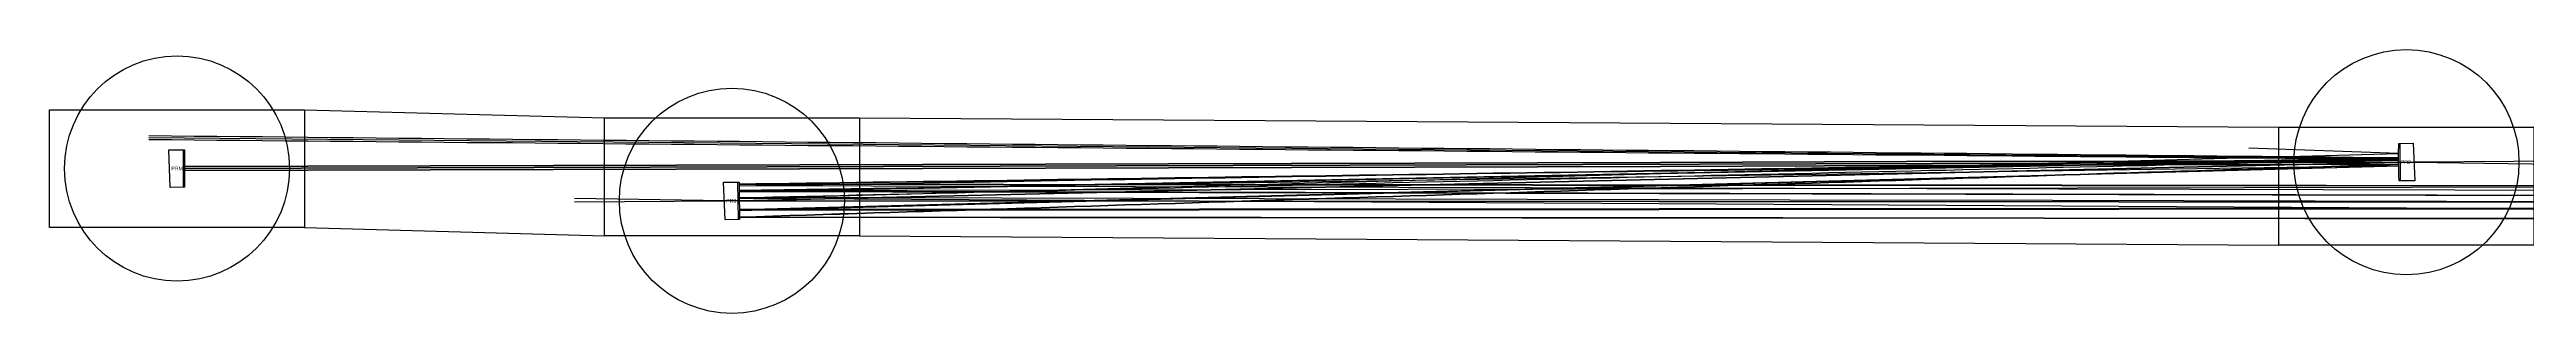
# Model space of a CAD drawing. Header units: millimetres. Extents: x -20362 to 3026657, y -20226 to 3023372.
# Drawn here: x -20362 to -3848, y -738 to 1019 of the extents above; entities that cross this region are included whole.
import ezdxf

# ---------------------------------------------------------------- set-up
doc = ezdxf.new("R2010")
doc.units = ezdxf.units.MM
for name, color, linetype in [('main_beam', 1, 'Continuous'), ('main_beam_width', 6, 'Continuous'), ('Mirrors', 255, 'Continuous'), ('poxpoy_beam', 5, 'Continuous'), ('poxpoy_beam_width', 4, 'Continuous'), ('stray_beam', 3, 'Continuous'), ('text', 255, 'Continuous'), ('Vacuum', 255, 'Continuous')]:
    doc.layers.add(name, color=color, linetype=linetype)

msp = doc.modelspace()

# ---------------------------------------------------------------- linework, layer by layer
at = {"layer": 'main_beam'}
for p, q in [((-19462, 227), (-4701, 269)), ((-4701, 269), (-19462, 227)), ((-4701, 269), (-19462, 227)), ((-4701, 269), (-19462, 227)), ((-4701, 269), (-19462, 227)), ((-4701, 269), (-15764, 12)), ((-15764, 12), (-4701, 269)), ((-15764, 12), (-4701, 269)), ((-15764, 12), (-4701, 269)), ((-15764, 12), (-4701, 269)), ((-15764, 12), (0, 0)), ((0, 0), (-15764, 12)), ((0, 0), (-15764, 12)), ((0, 0), (-15764, 12)), ((0, 0), (-15764, 12))]:
    msp.add_line(p, q, dxfattribs=at)
at = {"layer": 'main_beam_width'}
for points in [[(-19462, 240), (-17822, 245), (-16182, 249), (-14542, 254), (-12902, 259), (-11261, 263), (-9621, 268), (-7981, 273), (-6341, 277), (-4701, 282)], [(-4701, 282), (-6341, 277), (-7981, 273), (-9621, 268), (-11261, 263), (-12902, 259), (-14542, 254), (-16182, 249), (-17822, 245), (-19462, 240)], [(-4701, 282), (-6341, 277), (-7981, 273), (-9621, 268), (-11261, 263), (-12902, 258), (-14542, 254), (-16182, 249), (-17822, 244), (-19462, 240)], [(-4701, 282), (-6341, 277), (-7981, 273), (-9621, 268), (-11261, 263), (-12902, 259), (-14542, 254), (-16182, 249), (-17822, 245), (-19462, 240)], [(-4701, 282), (-6341, 277), (-7981, 273), (-9621, 268), (-11261, 263), (-12902, 259), (-14542, 254), (-16182, 249), (-17822, 245), (-19462, 240)], [(-19462, 213), (-17822, 218), (-16182, 223), (-14542, 227), (-12901, 232), (-11261, 237), (-9621, 241), (-7981, 246), (-6341, 251), (-4700, 255)], [(-4700, 255), (-6341, 251), (-7981, 246), (-9621, 241), (-11261, 237), (-12901, 232), (-14542, 227), (-16182, 223), (-17822, 218), (-19462, 213)], [(-4700, 255), (-6341, 251), (-7981, 246), (-9621, 241), (-11261, 237), (-12901, 232), (-14542, 228), (-16182, 223), (-17822, 218), (-19462, 214)], [(-4700, 255), (-6341, 251), (-7981, 246), (-9621, 241), (-11261, 237), (-12901, 232), (-14542, 227), (-16182, 223), (-17822, 218), (-19462, 213)], [(-4700, 255), (-6341, 251), (-7981, 246), (-9621, 241), (-11261, 237), (-12901, 232), (-14542, 227), (-16182, 223), (-17822, 218), (-19462, 213)], [(-4701, 282), (-4813, 280), (-4924, 279), (-5036, 277), (-5148, 276), (-5260, 274), (-5371, 272), (-5483, 271), (-5595, 269), (-5707, 267), (-5818, 266), (-5930, 264), (-6042, 263), (-6154, 261), (-6265, 259), (-6377, 258), (-6489, 256), (-6601, 255), (-6712, 253), (-6824, 251), (-6936, 250), (-7048, 248), (-7159, 246), (-7271, 245), (-7383, 243), (-7495, 242), (-7607, 240), (-7718, 238), (-7830, 237), (-7942, 235), (-8054, 234), (-8165, 232), (-8277, 230), (-8389, 229), (-8501, 227), (-8612, 225), (-8724, 224), (-8836, 222), (-8948, 221), (-9059, 219), (-9171, 217), (-9283, 216), (-9395, 214), (-9506, 213), (-9618, 211), (-9730, 209), (-9842, 208), (-9953, 206), (-10065, 204), (-10177, 203), (-10289, 201), (-10400, 200), (-10512, 198), (-10624, 196), (-10736, 195), (-10847, 193), (-10959, 192), (-11071, 190), (-11183, 188), (-11294, 187), (-11406, 185), (-11518, 183), (-11630, 182), (-11742, 180), (-11853, 179), (-11965, 177), (-12077, 175), (-12189, 174), (-12300, 172), (-12412, 171), (-12524, 169), (-12636, 167), (-12747, 166), (-12859, 164), (-12971, 162), (-13083, 161), (-13194, 159), (-13306, 158), (-13418, 156), (-13530, 154), (-13641, 153), (-13753, 151), (-13865, 150), (-13977, 148), (-14088, 146), (-14200, 145), (-14312, 143), (-14424, 141), (-14535, 140), (-14647, 138), (-14759, 137), (-14871, 135), (-14982, 133), (-15094, 132), (-15206, 130), (-15318, 129), (-15429, 127), (-15541, 125), (-15653, 124), (-15765, 122)], [(-15765, 122), (-15653, 124), (-15541, 125), (-15429, 127), (-15318, 129), (-15206, 130), (-15094, 132), (-14982, 133), (-14871, 135), (-14759, 137), (-14647, 138), (-14535, 140), (-14424, 141), (-14312, 143), (-14200, 145), (-14088, 146), (-13977, 148), (-13865, 150), (-13753, 151), (-13641, 153), (-13530, 154), (-13418, 156), (-13306, 158), (-13194, 159), (-13083, 161), (-12971, 162), (-12859, 164), (-12747, 166), (-12636, 167), (-12524, 169), (-12412, 171), (-12300, 172), (-12189, 174), (-12077, 175), (-11965, 177), (-11853, 179), (-11742, 180), (-11630, 182), (-11518, 183), (-11406, 185), (-11294, 187), (-11183, 188), (-11071, 190), (-10959, 192), (-10847, 193), (-10736, 195), (-10624, 196), (-10512, 198), (-10400, 200), (-10289, 201), (-10177, 203), (-10065, 204), (-9953, 206), (-9842, 208), (-9730, 209), (-9618, 211), (-9506, 213), (-9395, 214), (-9283, 216), (-9171, 217), (-9059, 219), (-8948, 221), (-8836, 222), (-8724, 224), (-8612, 225), (-8501, 227), (-8389, 229), (-8277, 230), (-8165, 232), (-8054, 234), (-7942, 235), (-7830, 237), (-7718, 238), (-7607, 240), (-7495, 242), (-7383, 243), (-7271, 245), (-7159, 246), (-7048, 248), (-6936, 250), (-6824, 251), (-6712, 253), (-6601, 255), (-6489, 256), (-6377, 258), (-6265, 259), (-6154, 261), (-6042, 263), (-5930, 264), (-5818, 266), (-5707, 267), (-5595, 269), (-5483, 271), (-5371, 272), (-5260, 274), (-5148, 276), (-5036, 277), (-4924, 279), (-4813, 280), (-4701, 282)], [(-15765, 122), (-15653, 124), (-15541, 125), (-15429, 127), (-15318, 128), (-15206, 130), (-15094, 132), (-14982, 133), (-14871, 135), (-14759, 137), (-14647, 138), (-14535, 140), (-14424, 141), (-14312, 143), (-14200, 145), (-14088, 146), (-13977, 148), (-13865, 149), (-13753, 151), (-13641, 153), (-13530, 154), (-13418, 156), (-13306, 158), (-13194, 159), (-13083, 161), (-12971, 162), (-12859, 164), (-12747, 166), (-12636, 167), (-12524, 169), (-12412, 170), (-12300, 172), (-12189, 174), (-12077, 175), (-11965, 177), (-11853, 179), (-11742, 180), (-11630, 182), (-11518, 183), (-11406, 185), (-11294, 187), (-11183, 188), (-11071, 190), (-10959, 191), (-10847, 193), (-10736, 195), (-10624, 196), (-10512, 198), (-10400, 200), (-10289, 201), (-10177, 203), (-10065, 204), (-9953, 206), (-9842, 208), (-9730, 209), (-9618, 211), (-9506, 212), (-9395, 214), (-9283, 216), (-9171, 217), (-9059, 219), (-8948, 221), (-8836, 222), (-8724, 224), (-8612, 225), (-8501, 227), (-8389, 229), (-8277, 230), (-8165, 232), (-8054, 233), (-7942, 235), (-7830, 237), (-7718, 238), (-7607, 240), (-7495, 242), (-7383, 243), (-7271, 245), (-7159, 246), (-7048, 248), (-6936, 250), (-6824, 251), (-6712, 253), (-6601, 254), (-6489, 256), (-6377, 258), (-6265, 259), (-6154, 261), (-6042, 263), (-5930, 264), (-5818, 266), (-5707, 267), (-5595, 269), (-5483, 271), (-5371, 272), (-5260, 274), (-5148, 275), (-5036, 277), (-4924, 279), (-4813, 280), (-4701, 282)], [(-15765, 122), (-15653, 124), (-15541, 126), (-15429, 127), (-15318, 129), (-15206, 130), (-15094, 132), (-14982, 134), (-14871, 135), (-14759, 137), (-14647, 139), (-14535, 140), (-14424, 142), (-14312, 143), (-14200, 145), (-14088, 147), (-13977, 148), (-13865, 150), (-13753, 151), (-13641, 153), (-13530, 155), (-13418, 156), (-13306, 158), (-13194, 159), (-13083, 161), (-12971, 163), (-12859, 164), (-12747, 166), (-12636, 168), (-12524, 169), (-12412, 171), (-12300, 172), (-12189, 174), (-12077, 176), (-11965, 177), (-11853, 179), (-11742, 180), (-11630, 182), (-11518, 184), (-11406, 185), (-11294, 187), (-11183, 189), (-11071, 190), (-10959, 192), (-10847, 193), (-10736, 195), (-10624, 197), (-10512, 198), (-10400, 200), (-10289, 201), (-10177, 203), (-10065, 205), (-9953, 206), (-9842, 208), (-9730, 209), (-9618, 211), (-9506, 213), (-9395, 214), (-9283, 216), (-9171, 218), (-9059, 219), (-8948, 221), (-8836, 222), (-8724, 224), (-8612, 226), (-8501, 227), (-8389, 229), (-8277, 230), (-8165, 232), (-8054, 234), (-7942, 235), (-7830, 237), (-7718, 238), (-7607, 240), (-7495, 242), (-7383, 243), (-7271, 245), (-7159, 247), (-7048, 248), (-6936, 250), (-6824, 251), (-6712, 253), (-6601, 255), (-6489, 256), (-6377, 258), (-6265, 259), (-6154, 261), (-6042, 263), (-5930, 264), (-5818, 266), (-5707, 268), (-5595, 269), (-5483, 271), (-5371, 272), (-5260, 274), (-5148, 276), (-5036, 277), (-4924, 279), (-4813, 280), (-4701, 282)], [(-15765, 122), (-15653, 124), (-15541, 125), (-15429, 127), (-15318, 128), (-15206, 130), (-15094, 132), (-14982, 133), (-14871, 135), (-14759, 136), (-14647, 138), (-14535, 140), (-14424, 141), (-14312, 143), (-14200, 145), (-14088, 146), (-13977, 148), (-13865, 149), (-13753, 151), (-13641, 153), (-13530, 154), (-13418, 156), (-13306, 157), (-13194, 159), (-13083, 161), (-12971, 162), (-12859, 164), (-12747, 166), (-12636, 167), (-12524, 169), (-12412, 170), (-12300, 172), (-12189, 174), (-12077, 175), (-11965, 177), (-11853, 178), (-11742, 180), (-11630, 182), (-11518, 183), (-11406, 185), (-11294, 187), (-11183, 188), (-11071, 190), (-10959, 191), (-10847, 193), (-10736, 195), (-10624, 196), (-10512, 198), (-10400, 200), (-10289, 201), (-10177, 203), (-10065, 204), (-9953, 206), (-9842, 208), (-9730, 209), (-9618, 211), (-9506, 212), (-9395, 214), (-9283, 216), (-9171, 217), (-9059, 219), (-8948, 221), (-8836, 222), (-8724, 224), (-8612, 225), (-8501, 227), (-8389, 229), (-8277, 230), (-8165, 232), (-8054, 233), (-7942, 235), (-7830, 237), (-7718, 238), (-7607, 240), (-7495, 242), (-7383, 243), (-7271, 245), (-7159, 246), (-7048, 248), (-6936, 250), (-6824, 251), (-6712, 253), (-6601, 254), (-6489, 256), (-6377, 258), (-6265, 259), (-6154, 261), (-6042, 263), (-5930, 264), (-5818, 266), (-5707, 267), (-5595, 269), (-5483, 271), (-5371, 272), (-5260, 274), (-5148, 275), (-5036, 277), (-4924, 279), (-4813, 280), (-4701, 282)], [(-4700, 255), (-4812, 252), (-4924, 248), (-5036, 245), (-5147, 241), (-5259, 237), (-5371, 234), (-5483, 230), (-5594, 227), (-5706, 223), (-5818, 220), (-5930, 216), (-6041, 212), (-6153, 209), (-6265, 205), (-6377, 202), (-6488, 198), (-6600, 195), (-6712, 191), (-6823, 188), (-6935, 184), (-7047, 180), (-7159, 177), (-7270, 173), (-7382, 170), (-7494, 166), (-7606, 163), (-7717, 159), (-7829, 155), (-7941, 152), (-8053, 148), (-8164, 145), (-8276, 141), (-8388, 138), (-8499, 134), (-8611, 130), (-8723, 127), (-8835, 123), (-8946, 120), (-9058, 116), (-9170, 113), (-9282, 109), (-9393, 106), (-9505, 102), (-9617, 98), (-9729, 95), (-9840, 91), (-9952, 88), (-10064, 84), (-10176, 81), (-10287, 77), (-10399, 73), (-10511, 70), (-10622, 66), (-10734, 63), (-10846, 59), (-10958, 56), (-11069, 52), (-11181, 48), (-11293, 45), (-11405, 41), (-11516, 38), (-11628, 34), (-11740, 31), (-11852, 27), (-11963, 24), (-12075, 20), (-12187, 16), (-12298, 13), (-12410, 9), (-12522, 6), (-12634, 2), (-12745, -1), (-12857, -5), (-12969, -9), (-13081, -12), (-13192, -16), (-13304, -19), (-13416, -23), (-13528, -26), (-13639, -30), (-13751, -34), (-13863, -37), (-13975, -41), (-14086, -44), (-14198, -48), (-14310, -51), (-14421, -55), (-14533, -58), (-14645, -62), (-14757, -66), (-14868, -69), (-14980, -73), (-15092, -76), (-15204, -80), (-15315, -83), (-15427, -87), (-15539, -91), (-15651, -94), (-15762, -98)], [(-15762, -98), (-15651, -94), (-15539, -91), (-15427, -87), (-15315, -83), (-15204, -80), (-15092, -76), (-14980, -73), (-14868, -69), (-14757, -66), (-14645, -62), (-14533, -58), (-14421, -55), (-14310, -51), (-14198, -48), (-14086, -44), (-13975, -41), (-13863, -37), (-13751, -33), (-13639, -30), (-13528, -26), (-13416, -23), (-13304, -19), (-13192, -16), (-13081, -12), (-12969, -9), (-12857, -5), (-12745, -1), (-12634, 2), (-12522, 6), (-12410, 9), (-12298, 13), (-12187, 16), (-12075, 20), (-11963, 24), (-11852, 27), (-11740, 31), (-11628, 34), (-11516, 38), (-11405, 41), (-11293, 45), (-11181, 48), (-11069, 52), (-10958, 56), (-10846, 59), (-10734, 63), (-10622, 66), (-10511, 70), (-10399, 73), (-10287, 77), (-10176, 81), (-10064, 84), (-9952, 88), (-9840, 91), (-9729, 95), (-9617, 98), (-9505, 102), (-9393, 106), (-9282, 109), (-9170, 113), (-9058, 116), (-8946, 120), (-8835, 123), (-8723, 127), (-8611, 130), (-8499, 134), (-8388, 138), (-8276, 141), (-8164, 145), (-8053, 148), (-7941, 152), (-7829, 155), (-7717, 159), (-7606, 163), (-7494, 166), (-7382, 170), (-7270, 173), (-7159, 177), (-7047, 180), (-6935, 184), (-6823, 188), (-6712, 191), (-6600, 195), (-6488, 198), (-6377, 202), (-6265, 205), (-6153, 209), (-6041, 212), (-5930, 216), (-5818, 220), (-5706, 223), (-5594, 227), (-5483, 230), (-5371, 234), (-5259, 237), (-5147, 241), (-5036, 245), (-4924, 248), (-4812, 252), (-4700, 255)], [(-15762, -98), (-15651, -94), (-15539, -90), (-15427, -87), (-15315, -83), (-15204, -80), (-15092, -76), (-14980, -73), (-14868, -69), (-14757, -66), (-14645, -62), (-14533, -58), (-14421, -55), (-14310, -51), (-14198, -48), (-14086, -44), (-13975, -41), (-13863, -37), (-13751, -33), (-13639, -30), (-13528, -26), (-13416, -23), (-13304, -19), (-13192, -16), (-13081, -12), (-12969, -8), (-12857, -5), (-12745, -1), (-12634, 2), (-12522, 6), (-12410, 9), (-12298, 13), (-12187, 16), (-12075, 20), (-11963, 24), (-11852, 27), (-11740, 31), (-11628, 34), (-11516, 38), (-11405, 41), (-11293, 45), (-11181, 49), (-11069, 52), (-10958, 56), (-10846, 59), (-10734, 63), (-10622, 66), (-10511, 70), (-10399, 73), (-10287, 77), (-10176, 81), (-10064, 84), (-9952, 88), (-9840, 91), (-9729, 95), (-9617, 98), (-9505, 102), (-9393, 106), (-9282, 109), (-9170, 113), (-9058, 116), (-8946, 120), (-8835, 123), (-8723, 127), (-8611, 131), (-8499, 134), (-8388, 138), (-8276, 141), (-8164, 145), (-8053, 148), (-7941, 152), (-7829, 155), (-7717, 159), (-7606, 163), (-7494, 166), (-7382, 170), (-7270, 173), (-7159, 177), (-7047, 180), (-6935, 184), (-6823, 188), (-6712, 191), (-6600, 195), (-6488, 198), (-6377, 202), (-6265, 205), (-6153, 209), (-6041, 213), (-5930, 216), (-5818, 220), (-5706, 223), (-5594, 227), (-5483, 230), (-5371, 234), (-5259, 237), (-5147, 241), (-5036, 245), (-4924, 248), (-4812, 252), (-4700, 255)], [(-15762, -98), (-15651, -94), (-15539, -91), (-15427, -87), (-15315, -84), (-15204, -80), (-15092, -77), (-14980, -73), (-14868, -69), (-14757, -66), (-14645, -62), (-14533, -59), (-14421, -55), (-14310, -52), (-14198, -48), (-14086, -44), (-13975, -41), (-13863, -37), (-13751, -34), (-13639, -30), (-13528, -27), (-13416, -23), (-13304, -20), (-13192, -16), (-13081, -12), (-12969, -9), (-12857, -5), (-12745, -2), (-12634, 2), (-12522, 5), (-12410, 9), (-12298, 13), (-12187, 16), (-12075, 20), (-11963, 23), (-11852, 27), (-11740, 30), (-11628, 34), (-11516, 38), (-11405, 41), (-11293, 45), (-11181, 48), (-11069, 52), (-10958, 55), (-10846, 59), (-10734, 63), (-10622, 66), (-10511, 70), (-10399, 73), (-10287, 77), (-10176, 80), (-10064, 84), (-9952, 88), (-9840, 91), (-9729, 95), (-9617, 98), (-9505, 102), (-9393, 105), (-9282, 109), (-9170, 113), (-9058, 116), (-8946, 120), (-8835, 123), (-8723, 127), (-8611, 130), (-8499, 134), (-8388, 137), (-8276, 141), (-8164, 145), (-8053, 148), (-7941, 152), (-7829, 155), (-7717, 159), (-7606, 162), (-7494, 166), (-7382, 170), (-7270, 173), (-7159, 177), (-7047, 180), (-6935, 184), (-6823, 187), (-6712, 191), (-6600, 195), (-6488, 198), (-6377, 202), (-6265, 205), (-6153, 209), (-6041, 212), (-5930, 216), (-5818, 220), (-5706, 223), (-5594, 227), (-5483, 230), (-5371, 234), (-5259, 237), (-5147, 241), (-5036, 245), (-4924, 248), (-4812, 252), (-4700, 255)], [(-15762, -98), (-15651, -94), (-15539, -90), (-15427, -87), (-15315, -83), (-15204, -80), (-15092, -76), (-14980, -73), (-14868, -69), (-14757, -65), (-14645, -62), (-14533, -58), (-14421, -55), (-14310, -51), (-14198, -48), (-14086, -44), (-13975, -40), (-13863, -37), (-13751, -33), (-13639, -30), (-13528, -26), (-13416, -23), (-13304, -19), (-13192, -16), (-13081, -12), (-12969, -8), (-12857, -5), (-12745, -1), (-12634, 2), (-12522, 6), (-12410, 9), (-12298, 13), (-12187, 17), (-12075, 20), (-11963, 24), (-11852, 27), (-11740, 31), (-11628, 34), (-11516, 38), (-11405, 41), (-11293, 45), (-11181, 49), (-11069, 52), (-10958, 56), (-10846, 59), (-10734, 63), (-10622, 66), (-10511, 70), (-10399, 74), (-10287, 77), (-10176, 81), (-10064, 84), (-9952, 88), (-9840, 91), (-9729, 95), (-9617, 98), (-9505, 102), (-9393, 106), (-9282, 109), (-9170, 113), (-9058, 116), (-8946, 120), (-8835, 123), (-8723, 127), (-8611, 131), (-8499, 134), (-8388, 138), (-8276, 141), (-8164, 145), (-8053, 148), (-7941, 152), (-7829, 156), (-7717, 159), (-7606, 163), (-7494, 166), (-7382, 170), (-7270, 173), (-7159, 177), (-7047, 180), (-6935, 184), (-6823, 188), (-6712, 191), (-6600, 195), (-6488, 198), (-6377, 202), (-6265, 205), (-6153, 209), (-6041, 213), (-5930, 216), (-5818, 220), (-5706, 223), (-5594, 227), (-5483, 230), (-5371, 234), (-5259, 237), (-5147, 241), (-5036, 245), (-4924, 248), (-4812, 252), (-4700, 255)], [(-15765, 122), (-14001, 121), (-12237, 119), (-10474, 117), (-8710, 116), (-6946, 114), (-5183, 113), (-3419, 111), (-1655, 110), (108, 108)], [(108, 108), (-1655, 110), (-3419, 111), (-5183, 113), (-6946, 114), (-8710, 116), (-10474, 117), (-12237, 119), (-14001, 121), (-15765, 122)], [(108, 108), (-1655, 110), (-3419, 111), (-5183, 113), (-6946, 114), (-8710, 116), (-10474, 117), (-12237, 119), (-14001, 120), (-15765, 122)], [(109, 109), (-1655, 110), (-3419, 112), (-5183, 113), (-6946, 115), (-8710, 116), (-10474, 118), (-12237, 119), (-14001, 121), (-15765, 122)], [(108, 108), (-1656, 110), (-3419, 111), (-5183, 113), (-6946, 114), (-8710, 116), (-10474, 117), (-12237, 119), (-14001, 120), (-15765, 122)], [(-108, -108), (-1847, -107), (-3587, -106), (-5326, -105), (-7066, -103), (-8805, -102), (-10544, -101), (-12284, -100), (-14023, -99), (-15762, -98)], [(-15762, -98), (-14023, -99), (-12284, -100), (-10544, -101), (-8805, -102), (-7066, -104), (-5326, -105), (-3587, -106), (-1848, -107), (-108, -108)], [(-108, -108), (-1848, -107), (-3587, -106), (-5326, -105), (-7066, -104), (-8805, -102), (-10544, -101), (-12284, -100), (-14023, -99), (-15762, -98)], [(-108, -108), (-1848, -107), (-3587, -106), (-5326, -105), (-7066, -104), (-8805, -102), (-10544, -101), (-12284, -100), (-14023, -99), (-15762, -98)], [(-109, -109), (-1848, -107), (-3587, -106), (-5327, -105), (-7066, -104), (-8805, -103), (-10544, -102), (-12284, -100), (-14023, -99), (-15762, -98)]]:
    msp.add_lwpolyline(points, dxfattribs=at)
at = {"layer": 'Mirrors'}
for p, q in [((-19567, 351), (-19462, 352)), ((-19557, 101), (-19567, 351)), ((-19472, 352), (-19472, 102)), ((-4700, 394), (-4604, 395)), ((-4687, 144), (-4690, 394)), ((-4604, 395), (-4592, 145)), ((-19462, 102), (-19557, 101)), ((-15869, 136), (-15765, 137)), ((-15858, -114), (-15869, 136)), ((-15775, 137), (-15772, -113)), ((-4592, 145), (-4697, 144)), ((-15762, -113), (-15858, -114))]:
    msp.add_line(p, q, dxfattribs=at)
for points in [[(-19462, 352), (-19462, 347), (-19462, 343), (-19462, 339), (-19462, 334), (-19462, 330), (-19462, 326), (-19462, 322), (-19462, 317), (-19462, 313), (-19462, 309), (-19462, 304), (-19462, 300), (-19462, 296), (-19462, 291), (-19462, 287), (-19462, 283), (-19462, 278), (-19462, 274), (-19462, 270), (-19462, 266), (-19462, 261), (-19462, 257), (-19462, 253), (-19462, 248), (-19462, 244), (-19462, 240), (-19462, 235), (-19462, 231), (-19462, 227), (-19462, 227), (-19462, 222), (-19462, 218), (-19462, 214), (-19462, 209), (-19462, 205), (-19462, 201), (-19462, 197), (-19462, 192), (-19462, 188), (-19462, 184), (-19462, 179), (-19462, 175), (-19462, 171), (-19462, 166), (-19462, 162), (-19462, 158), (-19462, 153), (-19462, 149), (-19462, 145), (-19462, 141), (-19462, 136), (-19462, 132), (-19462, 128), (-19462, 123), (-19462, 119), (-19462, 115), (-19462, 110), (-19462, 106), (-19462, 102)], [(-4697, 144), (-4697, 148), (-4697, 152), (-4697, 157), (-4697, 161), (-4698, 165), (-4698, 170), (-4698, 174), (-4698, 178), (-4698, 182), (-4699, 187), (-4699, 191), (-4699, 195), (-4699, 200), (-4699, 204), (-4699, 208), (-4699, 213), (-4700, 217), (-4700, 221), (-4700, 226), (-4700, 230), (-4700, 234), (-4700, 238), (-4700, 243), (-4700, 247), (-4700, 251), (-4700, 256), (-4701, 260), (-4701, 264), (-4701, 269), (-4701, 269), (-4701, 273), (-4701, 277), (-4701, 282), (-4701, 286), (-4701, 290), (-4701, 294), (-4701, 299), (-4701, 303), (-4701, 307), (-4701, 312), (-4701, 316), (-4701, 320), (-4701, 325), (-4701, 329), (-4701, 333), (-4701, 338), (-4701, 342), (-4701, 346), (-4701, 351), (-4701, 355), (-4701, 359), (-4700, 363), (-4700, 368), (-4700, 372), (-4700, 376), (-4700, 381), (-4700, 385), (-4700, 389), (-4700, 394)], [(-15765, 137), (-15765, 133), (-15765, 129), (-15765, 124), (-15765, 120), (-15765, 116), (-15765, 111), (-15765, 107), (-15765, 103), (-15765, 98), (-15765, 94), (-15765, 90), (-15764, 85), (-15764, 81), (-15764, 77), (-15764, 73), (-15764, 68), (-15764, 64), (-15764, 60), (-15764, 55), (-15764, 51), (-15764, 47), (-15764, 42), (-15764, 38), (-15764, 34), (-15764, 29), (-15764, 25), (-15764, 21), (-15764, 17), (-15764, 12), (-15764, 12), (-15764, 8), (-15764, 4), (-15764, -1), (-15764, -5), (-15764, -9), (-15763, -14), (-15763, -18), (-15763, -22), (-15763, -27), (-15763, -31), (-15763, -35), (-15763, -40), (-15763, -44), (-15763, -48), (-15763, -52), (-15763, -57), (-15763, -61), (-15763, -65), (-15763, -70), (-15763, -74), (-15763, -78), (-15763, -83), (-15762, -87), (-15762, -91), (-15762, -96), (-15762, -100), (-15762, -104), (-15762, -108), (-15762, -113)]]:
    msp.add_lwpolyline(points, dxfattribs=at)
at = {"layer": 'poxpoy_beam'}
for p, q in [((-4701, 292), (-19700, 431)), ((-15764, 72), (-4701, 292)), ((36, 36), (-15764, 72))]:
    msp.add_line(p, q, dxfattribs=at)
at = {"layer": 'poxpoy_beam_width'}
for points in [[(-4701, 298), (-4852, 299), (-5004, 301), (-5155, 302), (-5307, 304), (-5458, 305), (-5610, 307), (-5761, 308), (-5913, 310), (-6064, 311), (-6216, 312), (-6367, 314), (-6519, 315), (-6671, 317), (-6822, 318), (-6974, 320), (-7125, 321), (-7277, 323), (-7428, 324), (-7580, 326), (-7731, 327), (-7883, 329), (-8034, 330), (-8186, 332), (-8337, 333), (-8489, 335), (-8640, 336), (-8792, 338), (-8943, 339), (-9095, 341), (-9246, 342), (-9398, 344), (-9549, 345), (-9701, 346), (-9852, 348), (-10004, 349), (-10155, 351), (-10307, 352), (-10458, 354), (-10610, 355), (-10761, 357), (-10913, 358), (-11064, 360), (-11216, 361), (-11367, 363), (-11519, 364), (-11670, 366), (-11822, 367), (-11973, 369), (-12125, 370), (-12276, 372), (-12428, 373), (-12579, 375), (-12731, 376), (-12882, 378), (-13034, 379), (-13185, 380), (-13337, 382), (-13488, 383), (-13640, 385), (-13791, 386), (-13943, 388), (-14094, 389), (-14246, 391), (-14397, 392), (-14549, 394), (-14700, 395), (-14852, 397), (-15003, 398), (-15155, 400), (-15306, 401), (-15458, 403), (-15609, 404), (-15761, 406), (-15912, 407), (-16064, 409), (-16215, 410), (-16367, 412), (-16518, 413), (-16670, 414), (-16821, 416), (-16973, 417), (-17125, 419), (-17276, 420), (-17428, 422), (-17579, 423), (-17731, 425), (-17882, 426), (-18034, 428), (-18185, 429), (-18337, 431), (-18488, 432), (-18640, 434), (-18791, 435), (-18943, 437), (-19094, 438), (-19246, 440), (-19397, 441), (-19549, 443), (-19700, 444)], [(-4701, 287), (-4852, 288), (-5004, 289), (-5155, 291), (-5307, 292), (-5458, 293), (-5610, 295), (-5761, 296), (-5913, 297), (-6064, 299), (-6216, 300), (-6367, 301), (-6519, 303), (-6670, 304), (-6822, 305), (-6974, 307), (-7125, 308), (-7277, 309), (-7428, 311), (-7580, 312), (-7731, 313), (-7883, 315), (-8034, 316), (-8186, 317), (-8337, 319), (-8489, 320), (-8640, 321), (-8792, 323), (-8943, 324), (-9095, 325), (-9246, 327), (-9398, 328), (-9549, 329), (-9701, 330), (-9852, 332), (-10004, 333), (-10155, 334), (-10307, 336), (-10458, 337), (-10610, 338), (-10761, 340), (-10913, 341), (-11064, 342), (-11216, 344), (-11367, 345), (-11519, 346), (-11670, 348), (-11822, 349), (-11973, 350), (-12125, 352), (-12276, 353), (-12428, 354), (-12579, 356), (-12731, 357), (-12882, 358), (-13034, 360), (-13185, 361), (-13337, 362), (-13488, 364), (-13640, 365), (-13791, 366), (-13943, 368), (-14094, 369), (-14246, 370), (-14398, 372), (-14549, 373), (-14701, 374), (-14852, 376), (-15004, 377), (-15155, 378), (-15307, 379), (-15458, 381), (-15610, 382), (-15761, 383), (-15913, 385), (-16064, 386), (-16216, 387), (-16367, 389), (-16519, 390), (-16670, 391), (-16822, 393), (-16973, 394), (-17125, 395), (-17276, 397), (-17428, 398), (-17579, 399), (-17731, 401), (-17882, 402), (-18034, 403), (-18185, 405), (-18337, 406), (-18488, 407), (-18640, 409), (-18791, 410), (-18943, 411), (-19094, 413), (-19246, 414), (-19397, 415), (-19549, 417), (-19700, 418)], [(-15765, 111), (-15653, 113), (-15541, 115), (-15429, 117), (-15318, 119), (-15206, 121), (-15094, 122), (-14982, 124), (-14871, 126), (-14759, 128), (-14647, 130), (-14535, 132), (-14424, 134), (-14312, 136), (-14200, 137), (-14088, 139), (-13977, 141), (-13865, 143), (-13753, 145), (-13641, 147), (-13530, 149), (-13418, 151), (-13306, 153), (-13194, 154), (-13083, 156), (-12971, 158), (-12859, 160), (-12747, 162), (-12636, 164), (-12524, 166), (-12412, 168), (-12300, 170), (-12189, 171), (-12077, 173), (-11965, 175), (-11853, 177), (-11741, 179), (-11630, 181), (-11518, 183), (-11406, 185), (-11294, 187), (-11183, 188), (-11071, 190), (-10959, 192), (-10847, 194), (-10736, 196), (-10624, 198), (-10512, 200), (-10400, 202), (-10289, 203), (-10177, 205), (-10065, 207), (-9953, 209), (-9842, 211), (-9730, 213), (-9618, 215), (-9506, 217), (-9395, 219), (-9283, 220), (-9171, 222), (-9059, 224), (-8948, 226), (-8836, 228), (-8724, 230), (-8612, 232), (-8501, 234), (-8389, 236), (-8277, 237), (-8165, 239), (-8054, 241), (-7942, 243), (-7830, 245), (-7718, 247), (-7607, 249), (-7495, 251), (-7383, 252), (-7271, 254), (-7160, 256), (-7048, 258), (-6936, 260), (-6824, 262), (-6713, 264), (-6601, 266), (-6489, 268), (-6377, 269), (-6265, 271), (-6154, 273), (-6042, 275), (-5930, 277), (-5818, 279), (-5707, 281), (-5595, 283), (-5483, 285), (-5371, 286), (-5260, 288), (-5148, 290), (-5036, 292), (-4924, 294), (-4813, 296), (-4701, 298)], [(-15764, 33), (-15652, 35), (-15540, 38), (-15429, 40), (-15317, 43), (-15205, 46), (-15093, 48), (-14982, 51), (-14870, 53), (-14758, 56), (-14647, 58), (-14535, 61), (-14423, 64), (-14311, 66), (-14200, 69), (-14088, 71), (-13976, 74), (-13864, 76), (-13753, 79), (-13641, 81), (-13529, 84), (-13417, 87), (-13306, 89), (-13194, 92), (-13082, 94), (-12970, 97), (-12859, 99), (-12747, 102), (-12635, 105), (-12523, 107), (-12412, 110), (-12300, 112), (-12188, 115), (-12076, 117), (-11965, 120), (-11853, 123), (-11741, 125), (-11629, 128), (-11518, 130), (-11406, 133), (-11294, 135), (-11182, 138), (-11071, 141), (-10959, 143), (-10847, 146), (-10735, 148), (-10624, 151), (-10512, 153), (-10400, 156), (-10288, 158), (-10177, 161), (-10065, 164), (-9953, 166), (-9841, 169), (-9730, 171), (-9618, 174), (-9506, 176), (-9394, 179), (-9283, 182), (-9171, 184), (-9059, 187), (-8947, 189), (-8836, 192), (-8724, 194), (-8612, 197), (-8500, 200), (-8389, 202), (-8277, 205), (-8165, 207), (-8053, 210), (-7942, 212), (-7830, 215), (-7718, 217), (-7606, 220), (-7495, 223), (-7383, 225), (-7271, 228), (-7159, 230), (-7048, 233), (-6936, 235), (-6824, 238), (-6712, 241), (-6601, 243), (-6489, 246), (-6377, 248), (-6265, 251), (-6154, 253), (-6042, 256), (-5930, 259), (-5818, 261), (-5707, 264), (-5595, 266), (-5483, 269), (-5371, 271), (-5260, 274), (-5148, 277), (-5036, 279), (-4924, 282), (-4813, 284), (-4701, 287)], [(73, 73), (-1687, 77), (-3446, 81), (-5206, 86), (-6966, 90), (-8726, 94), (-10485, 98), (-12245, 103), (-14005, 107), (-15765, 111)], [(-2, -2), (-1753, 2), (-3505, 6), (-5256, 10), (-7007, 13), (-8759, 17), (-10510, 21), (-12261, 25), (-14013, 29), (-15764, 33)]]:
    msp.add_lwpolyline(points, dxfattribs=at)
at = {"layer": 'stray_beam'}
for p, q in [((-4701, 326), (-5700, 363)), ((-4701, 326), (-5700, 363)), ((-4701, 326), (-5700, 363)), ((-4701, 326), (-5700, 363)), ((-15764, 28), (-4701, 326)), ((-15764, 28), (-4701, 326)), ((-15764, 28), (-4701, 326)), ((-15764, 28), (-4701, 326)), ((-15764, 77), (-4701, 293)), ((-15764, 72), (-4701, 292)), ((-15764, 72), (-4701, 292)), ((-4700, 245), (-15764, 80)), ((-4700, 244), (-15764, 80)), ((-4700, 244), (-15764, 80)), ((-15763, -47), (-4700, 245)), ((-15763, -52), (-4700, 244)), ((-15763, -52), (-4700, 244)), ((-4701, 293), (-5701, 302)), ((-4701, 292), (-5701, 301)), ((-4701, 292), (-5701, 301)), ((-4701, 269), (-4598, 271)), ((-4701, 269), (-4598, 271)), ((-4701, 269), (-4598, 271)), ((-4701, 269), (-4598, 271)), ((-4701, 269), (-4598, 269)), ((-4598, 271), (-3598, 278)), ((-4598, 271), (-3598, 278)), ((-4598, 271), (-3598, 278)), ((-4598, 271), (-3598, 278)), ((-4598, 269), (-2598, 243)), ((-15863, 12), (-16863, 28)), ((-15863, 12), (-16863, 28)), ((-15863, 12), (-16863, 28)), ((-15863, 12), (-16863, 28)), ((-15863, 10), (-16863, 3)), ((-15764, 12), (-15863, 10)), ((-15764, 12), (-15863, 12)), ((-15764, 12), (-15863, 12)), ((-15764, 12), (-15863, 12)), ((-15764, 12), (-15863, 12)), ((-15764, 80), (113, 113)), ((-15764, 80), (113, 113)), ((-15764, 80), (112, 112)), ((40, 40), (-15764, 77)), ((36, 36), (-15764, 72)), ((36, 36), (-15764, 72)), ((-63, -63), (-15764, 28)), ((-63, -63), (-15764, 28)), ((-63, -63), (-15764, 28)), ((-63, -63), (-15764, 28)), ((-35, -35), (-15763, -47)), ((-41, -41), (-15763, -52)), ((-41, -41), (-15763, -52))]:
    msp.add_line(p, q, dxfattribs=at)
at = {"layer": 'Vacuum'}
for p, q in [((-18662, 619), (-16663, 564)), ((-14963, 564), (-5498, 502)), ((-18662, -166), (-16663, -221)), ((-14963, -221), (-5498, -283))]:
    msp.add_line(p, q, dxfattribs=at)
for points in [[(-20362, 619), (-18662, 619), (-18662, -166), (-20362, -166), (-20362, 619)], [(-16663, 564), (-14963, 564), (-14963, -221), (-16663, -221), (-16663, 564)], [(-5498, 502), (-3798, 502), (-3798, -283), (-5498, -283), (-5498, 502)]]:
    msp.add_lwpolyline(points, dxfattribs=at)
for centre in [(-4648, 269), (-19512, 227), (-15813, 12)]:
    msp.add_circle(centre, 750, dxfattribs=at)

# ---------------------------------------------------------------- texts
at = {"layer": 'text'}
for s, height, p in [('PR2:r1 P=1.98E-11 ', 1, (-19690, 430)), ('PR2:r1 P=6.21E-03 ', 1, (-5690, 362)), ('PR2:r1 P=6.21E-03 ', 1, (-5690, 362)), ('PR2:r1 P=1.25E-02 ', 1, (-5690, 362)), ('PR2:r1 P=1.25E-02 ', 1, (-5690, 362)), ('PRM', 25, (-19550, 214)), ('PR2:r1 P=1.24E+02 ', 1, (-19452, 226)), ('PR2:r1 P=1.24E+02 ', 1, (-19452, 226)), ('PR2:r1 P=2.50E+02 ', 1, (-19452, 226)), ('PR2:r1 P=2.50E+02 ', 1, (-19452, 226)), ('PR2:r1 P=6.24E-02 ', 1, (-5691, 301)), ('PR2:r1 P=6.19E-02 ', 1, (-5691, 300)), ('PR2:r1 P=1.24E-01 ', 1, (-5691, 300)), ('PR3:r1 P=6.21E-03 ', 1, (-4711, 326)), ('PR3:r1 P=6.21E-03 ', 1, (-4711, 326)), ('PR3:r1 P=1.25E-02 ', 1, (-4711, 326)), ('PR3:r1 P=1.25E-02 ', 1, (-4711, 326)), ('PR3:r1 P=6.24E-02 ', 1, (-4711, 294)), ('PR3:r1 P=6.19E-02 ', 1, (-4711, 293)), ('PR3:r1 P=1.24E-01 ', 1, (-4711, 293)), ('PR3:r1 P=1.98E-11 ', 1, (-4711, 293)), ('Beam P=5.00E+02 ', 1, (-4711, 270)), ('PR3:r1 P=1.24E+02 ', 1, (-4711, 269)), ('PR3:r1 P=1.24E+02 ', 1, (-4711, 269)), ('PR3:r1 P=2.50E+02 ', 1, (-4711, 269)), ('PR3:r1 P=2.50E+02 ', 1, (-4711, 269)), ('PR3:r1 P=6.25E-02 ', 1, (-4710, 246)), ('PR3:r1 P=6.19E-02 ', 1, (-4710, 245)), ('PR3:r1 P=1.24E-01 ', 1, (-4710, 245)), ('PR2', 25, (-4686, 257)), ('PR2:s1 P=6.21E-02 ', 1, (-4608, 271)), ('PR2:s1 P=6.21E-02 ', 1, (-4608, 271)), ('PR2:s1 P=1.25E-01 ', 1, (-4608, 271)), ('PR2:s1 P=1.25E-01 ', 1, (-4608, 271)), ('PR2:s1 P=2.50E-01 ', 1, (-4608, 270)), ('PR3:t1 P=1.24E-02 ', 1, (-16853, 27)), ('PR3:t1 P=1.24E-02 ', 1, (-16853, 27)), ('PR3:t1 P=2.50E-02 ', 1, (-16853, 27)), ('PR3:t1 P=2.50E-02 ', 1, (-16853, 27)), ('PR3:t1 P=5.00E-02 ', 1, (-16853, 2)), ('PR3:s1 P=1.24E-02 ', 1, (-15853, 11)), ('PR3:s1 P=1.24E-02 ', 1, (-15853, 11)), ('PR3:s1 P=2.50E-02 ', 1, (-15853, 11)), ('PR3:s1 P=2.50E-02 ', 1, (-15853, 11)), ('PR3:s1 P=5.00E-02 ', 1, (-15853, 9)), ('PR3', 25, (-15851, -1)), ('PR2:r1 P=6.24E-02 ', 1, (-15754, 79)), ('PR2:r1 P=6.19E-02 ', 1, (-15754, 79)), ('PR2:r1 P=1.24E-01 ', 1, (-15754, 79)), ('BS:t1 P=6.25E-02 ', 1, (-15754, 76)), ('BS:r1 P=6.19E-02 ', 1, (-15754, 71)), ('BS:r1 P=1.24E-01 ', 1, (-15754, 71)), ('BS:r1 P=1.98E-11 ', 1, (-15754, 71)), ('BS:r2 P=6.22E-03 ', 1, (-15754, 27)), ('BS:t2 P=6.21E-03 ', 1, (-15754, 27)), ('BS:t2 P=1.25E-02 ', 1, (-15754, 27)), ('BS:r2 P=1.25E-02 ', 1, (-15754, 27)), ('PR2:r1 P=5.00E+02 ', 1, (-15754, 11)), ('BS:r1 P=1.24E+02 ', 1, (-15754, 11)), ('BS:t1 P=1.24E+02 ', 1, (-15754, 11)), ('BS:t1 P=2.50E+02 ', 1, (-15754, 11)), ('BS:r1 P=2.50E+02 ', 1, (-15754, 11)), ('BS:r1 P=6.25E-02 ', 1, (-15753, -48)), ('BS:t1 P=6.19E-02 ', 1, (-15753, -53)), ('BS:t1 P=1.24E-01 ', 1, (-15753, -53))]:
    msp.add_text(s, height=height, dxfattribs=at).set_placement(p)

doc.saveas('drawing.dxf')
